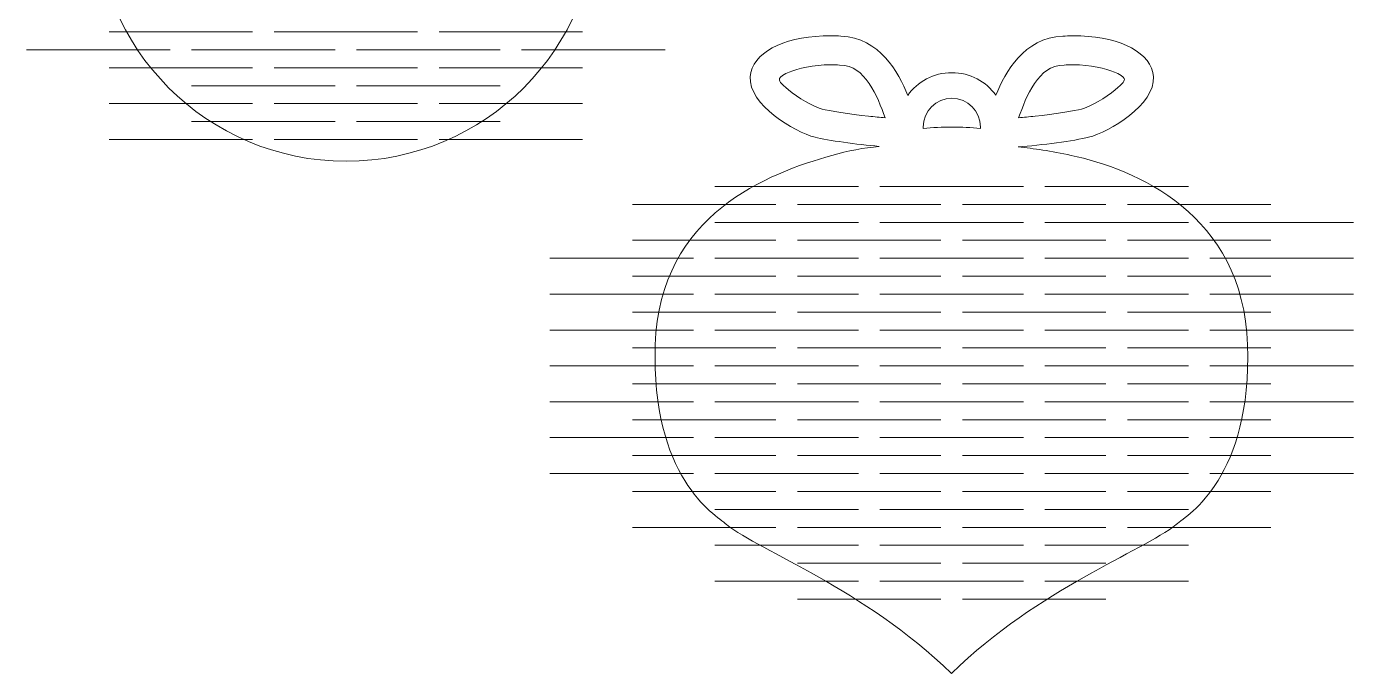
# Model space of a CAD drawing. Header units: centimetres. Extents: x -10.1 to 10.1, y -13.4 to 13.4.
# Drawn here: x -10.14 to 8.35, y -13.4 to -4.38 of the extents above; entities that cross this region are included whole.
import ezdxf

# ---------------------------------------------------------------- set-up
doc = ezdxf.new("R2010")
doc.units = ezdxf.units.CM
doc.header["$MEASUREMENT"] = 0
doc.layers.add('layer 1', color=7, linetype='Continuous')

msp = doc.modelspace()

# ---------------------------------------------------------------- linework, layer by layer
at = {"layer": 'layer 1', "color": 1, "lineweight": 15}
for points, knots in [([(-7.35955, 2.01277), (-7.40117, 2.01302), (-7.4418, 2.01178), (-7.48206, 2.01013), (-7.48206, 2.01013), (-8.04636, 1.98698), (-8.47135, 1.77807), (-8.49629, 1.44127), (-8.49629, 1.44127), (-8.5248, 1.05639), (-7.87823, 0.67028), (-7.59327, 0.59902), (-7.59327, 0.59902), (-7.46385, 0.56663), (-7.2143, 0.52835), (-6.96969, 0.49939), (-6.96969, 0.49939), (-8.2678, -0.01253), (-9.18683, -1.27854), (-9.18683, -2.75855), (-9.18683, -2.75855), (-9.18683, -4.69152), (-7.61943, -6.2581), (-5.68646, -6.2581), (-5.68646, -6.2581), (-3.75348, -6.2581), (-2.18694, -4.69152), (-2.18694, -2.75855), (-2.18694, -2.75855), (-2.18694, -1.27854), (-3.10515, -0.01253), (-4.40323, 0.49939), (-4.40323, 0.49939), (-4.15837, 0.52835), (-3.90909, 0.56663), (-3.7797, 0.59902), (-3.7797, 0.59902), (-3.49458, 0.67028), (-2.84797, 1.05639), (-2.87651, 1.44127), (-2.87651, 1.44127), (-2.90145, 1.77807), (-3.32645, 1.98698), (-3.89075, 2.01013), (-3.89075, 2.01013), (-3.97136, 2.01344), (-4.05486, 2.01291), (-4.14045, 2.00836), (-4.14045, 2.00836), (-4.68559, 1.97996), (-4.94083, 1.51006), (-5.07174, 1.18374), (-5.07174, 1.18374), (-5.20912, 1.37474), (-5.4332, 1.4986), (-5.68646, 1.4986), (-5.68646, 1.4986), (-5.94018, 1.4986), (-6.16465, 1.37431), (-6.30206, 1.1829), (-6.30206, 1.1829), (-6.43297, 1.50922), (-6.68679, 1.97996), (-7.23251, 2.00836), (-7.23251, 2.00836), (-7.27523, 2.01055), (-7.31781, 2.01249), (-7.35955, 2.01277)], [0, 0, 0, 0, 0.05555556, 0.05555556, 0.05555556, 0.05555556, 0.11111111, 0.11111111, 0.11111111, 0.11111111, 0.16666667, 0.16666667, 0.16666667, 0.16666667, 0.22222222, 0.22222222, 0.22222222, 0.22222222, 0.27777778, 0.27777778, 0.27777778, 0.27777778, 0.33333333, 0.33333333, 0.33333333, 0.33333333, 0.38888889, 0.38888889, 0.38888889, 0.38888889, 0.44444444, 0.44444444, 0.44444444, 0.44444444, 0.5, 0.5, 0.5, 0.5, 0.55555556, 0.55555556, 0.55555556, 0.55555556, 0.61111111, 0.61111111, 0.61111111, 0.61111111, 0.66666667, 0.66666667, 0.66666667, 0.66666667, 0.72222222, 0.72222222, 0.72222222, 0.72222222, 0.77777778, 0.77777778, 0.77777778, 0.77777778, 0.83333333, 0.83333333, 0.83333333, 0.83333333, 0.88888889, 0.88888889, 0.88888889, 0.88888889, 1, 1, 1, 1]), ([(1.08176, -4.51005), (1.04013, -4.50977), (0.99949, -4.51101), (0.95913, -4.51266), (0.95913, -4.51266), (0.39479, -4.53581), (-0.03016, -4.74486), (-0.0551, -5.08152), (-0.0551, -5.08152), (-0.08364, -5.4664), (0.56293, -5.85251), (0.84804, -5.92378), (0.84804, -5.92378), (1.02651, -5.96844), (1.43193, -6.02287), (1.73965, -6.05085), (1.73965, -6.05085), (1.5325, -6.07261), (1.30761, -6.11008), (1.07996, -6.17608), (1.07996, -6.17608), (0.21167, -6.42758), (-1.3178, -6.97826), (-1.37887, -8.81655), (-1.37887, -8.81655), (-1.44004, -10.65498), (-0.55467, -11.18362), (-0.38583, -11.31867), (-0.38583, -11.31867), (0.09606, -11.70411), (1.5131, -12.19852), (2.74863, -13.39565), (2.74863, -13.39565), (3.98406, -12.19852), (5.4011, -11.70411), (5.88299, -11.31867), (5.88299, -11.31867), (6.05194, -11.18362), (6.9372, -10.65498), (6.87613, -8.81655), (6.87613, -8.81655), (6.81496, -6.97826), (5.30063, -6.36792), (4.41731, -6.17608), (4.41731, -6.17608), (4.13741, -6.11533), (3.8916, -6.07991), (3.68088, -6.05882), (3.68088, -6.05882), (3.99397, -6.03444), (4.46539, -5.97285), (4.6615, -5.92378), (4.6615, -5.92378), (4.94662, -5.85251), (5.59319, -5.4664), (5.56465, -5.08152), (5.56465, -5.08152), (5.53971, -4.74486), (5.11471, -4.53581), (4.55041, -4.51266), (4.55041, -4.51266), (4.4698, -4.50935), (4.3863, -4.51005), (4.30086, -4.51446), (4.30086, -4.51446), (3.75557, -4.54283), (3.50051, -5.01276), (3.36945, -5.33908), (3.36945, -5.33908), (3.23205, -5.14809), (3.008, -5.02419), (2.75484, -5.02419), (2.75484, -5.02419), (2.50113, -5.02419), (2.27651, -5.14848), (2.13914, -5.34003), (2.13914, -5.34003), (2.00837, -5.01371), (1.75437, -4.54283), (1.20869, -4.51446), (1.20869, -4.51446), (1.16597, -4.51224), (1.12339, -4.51034), (1.08176, -4.51005)], [0, 0, 0, 0, 0.04545455, 0.04545455, 0.04545455, 0.04545455, 0.09090909, 0.09090909, 0.09090909, 0.09090909, 0.13636364, 0.13636364, 0.13636364, 0.13636364, 0.18181818, 0.18181818, 0.18181818, 0.18181818, 0.22727273, 0.22727273, 0.22727273, 0.22727273, 0.27272727, 0.27272727, 0.27272727, 0.27272727, 0.31818182, 0.31818182, 0.31818182, 0.31818182, 0.36363636, 0.36363636, 0.36363636, 0.36363636, 0.40909091, 0.40909091, 0.40909091, 0.40909091, 0.45454545, 0.45454545, 0.45454545, 0.45454545, 0.5, 0.5, 0.5, 0.5, 0.54545455, 0.54545455, 0.54545455, 0.54545455, 0.59090909, 0.59090909, 0.59090909, 0.59090909, 0.63636364, 0.63636364, 0.63636364, 0.63636364, 0.68181818, 0.68181818, 0.68181818, 0.68181818, 0.72727273, 0.72727273, 0.72727273, 0.72727273, 0.77272727, 0.77272727, 0.77272727, 0.77272727, 0.81818182, 0.81818182, 0.81818182, 0.81818182, 0.86363636, 0.86363636, 0.86363636, 0.86363636, 0.90909091, 0.90909091, 0.90909091, 0.90909091, 1, 1, 1, 1]), ([(1.07915, -4.91395), (1.11443, -4.91409), (1.15066, -4.91561), (1.18759, -4.91755), (1.18759, -4.91755), (1.38836, -4.92799), (1.4913, -5.01841), (1.60211, -5.17687), (1.60211, -5.17687), (1.70424, -5.32296), (1.77063, -5.50443), (1.82439, -5.65133), (1.82439, -5.65133), (1.75024, -5.64515), (1.67929, -5.6399), (1.59233, -5.63012), (1.59233, -5.63012), (1.33477, -5.6013), (1.03699, -5.55502), (0.9459, -5.53226), (0.9459, -5.53226), (0.90015, -5.52083), (0.67635, -5.42011), (0.52959, -5.3038), (0.52959, -5.3038), (0.38294, -5.18749), (0.34742, -5.1496), (0.35059, -5.11775), (0.35059, -5.11775), (0.35098, -5.11168), (0.36008, -5.06952), (0.4414, -5.03481), (0.4414, -5.03481), (0.54889, -4.98891), (0.73932, -4.92637), (0.97593, -4.9167), (0.97593, -4.9167), (1.00955, -4.91532), (1.04387, -4.91395), (1.07915, -4.91395)], [0, 0, 0, 0, 0.09090909, 0.09090909, 0.09090909, 0.09090909, 0.18181818, 0.18181818, 0.18181818, 0.18181818, 0.27272727, 0.27272727, 0.27272727, 0.27272727, 0.36363636, 0.36363636, 0.36363636, 0.36363636, 0.45454545, 0.45454545, 0.45454545, 0.45454545, 0.54545455, 0.54545455, 0.54545455, 0.54545455, 0.63636364, 0.63636364, 0.63636364, 0.63636364, 0.72727273, 0.72727273, 0.72727273, 0.72727273, 0.81818182, 0.81818182, 0.81818182, 0.81818182, 1, 1, 1, 1]), ([(4.43054, -4.91395), (4.46582, -4.91395), (4.50014, -4.91532), (4.53362, -4.9167), (4.53362, -4.9167), (4.77023, -4.92637), (4.96066, -4.98891), (5.06815, -5.03481), (5.06815, -5.03481), (5.14946, -5.06952), (5.15856, -5.11168), (5.15895, -5.11775), (5.15895, -5.11775), (5.16213, -5.1496), (5.12657, -5.18749), (4.97995, -5.3038), (4.97995, -5.3038), (4.8332, -5.42011), (4.6094, -5.52083), (4.56364, -5.53226), (4.56364, -5.53226), (4.47255, -5.55502), (4.17491, -5.6013), (3.91721, -5.63012), (3.91721, -5.63012), (3.83025, -5.6399), (3.75931, -5.64515), (3.68529, -5.65133), (3.68529, -5.65133), (3.73888, -5.50443), (3.80531, -5.32296), (3.90744, -5.17687), (3.90744, -5.17687), (4.01821, -5.01827), (4.12115, -4.92799), (4.32195, -4.91755), (4.32195, -4.91755), (4.35889, -4.91561), (4.39526, -4.91409), (4.43054, -4.91395)], [0, 0, 0, 0, 0.09090909, 0.09090909, 0.09090909, 0.09090909, 0.18181818, 0.18181818, 0.18181818, 0.18181818, 0.27272727, 0.27272727, 0.27272727, 0.27272727, 0.36363636, 0.36363636, 0.36363636, 0.36363636, 0.45454545, 0.45454545, 0.45454545, 0.45454545, 0.54545455, 0.54545455, 0.54545455, 0.54545455, 0.63636364, 0.63636364, 0.63636364, 0.63636364, 0.72727273, 0.72727273, 0.72727273, 0.72727273, 0.81818182, 0.81818182, 0.81818182, 0.81818182, 1, 1, 1, 1]), ([(2.75484, -5.38138), (2.97561, -5.38138), (3.15433, -5.5601), (3.15433, -5.78101), (3.15433, -5.78101), (3.15433, -5.78873), (3.15391, -5.79618), (3.15338, -5.8039), (3.15338, -5.8039), (3.0226, -5.78901), (2.8896, -5.78101), (2.75484, -5.78101), (2.75484, -5.78101), (2.62008, -5.78101), (2.48694, -5.78901), (2.35617, -5.8039), (2.35617, -5.8039), (2.35575, -5.79618), (2.35437, -5.78873), (2.35437, -5.78101), (2.35437, -5.78101), (2.35437, -5.5601), (2.53393, -5.38138), (2.75484, -5.38138)], [0, 0, 0, 0, 0.14285714, 0.14285714, 0.14285714, 0.14285714, 0.28571429, 0.28571429, 0.28571429, 0.28571429, 0.42857143, 0.42857143, 0.42857143, 0.42857143, 0.57142857, 0.57142857, 0.57142857, 0.57142857, 0.71428571, 0.71428571, 0.71428571, 0.71428571, 1, 1, 1, 1])]:
    msp.add_open_spline(points, degree=3, knots=knots, dxfattribs=at)
at = {"layer": 'layer 1', "lineweight": 15}
for points in [[(-8.99251, -4.45576), (-8.99251, -4.45576), (-6.99244, -4.45576), (-6.99244, -4.45576)], [(-6.69244, -4.45576), (-6.69244, -4.45576), (-4.69251, -4.45576), (-4.69251, -4.45576)], [(-4.39251, -4.45576), (-4.39251, -4.45576), (-2.39254, -4.45576), (-2.39254, -4.45576)], [(-10.14236, -4.70574), (-10.14236, -4.70574), (-8.14254, -4.70574), (-8.14254, -4.70574)], [(-7.84257, -4.70574), (-7.84257, -4.70574), (-5.84246, -4.70574), (-5.84246, -4.70574)], [(-5.54246, -4.70574), (-5.54246, -4.70574), (-3.54252, -4.70574), (-3.54252, -4.70574)], [(-3.24252, -4.70574), (-3.24252, -4.70574), (-1.24259, -4.70574), (-1.24259, -4.70574)], [(-8.99251, -4.95572), (-8.99251, -4.95572), (-6.99244, -4.95572), (-6.99244, -4.95572)], [(-6.69244, -4.95572), (-6.69244, -4.95572), (-4.69251, -4.95572), (-4.69251, -4.95572)], [(-4.39251, -4.95572), (-4.39251, -4.95572), (-2.39254, -4.95572), (-2.39254, -4.95572)], [(-7.84257, -5.2057), (-7.84257, -5.2057), (-5.84246, -5.2057), (-5.84246, -5.2057)], [(-5.54246, -5.2057), (-5.54246, -5.2057), (-3.54252, -5.2057), (-3.54252, -5.2057)], [(-8.99251, -5.45564), (-8.99251, -5.45564), (-6.99244, -5.45564), (-6.99244, -5.45564)], [(-6.69244, -5.45564), (-6.69244, -5.45564), (-4.69251, -5.45564), (-4.69251, -5.45564)], [(-4.39251, -5.45564), (-4.39251, -5.45564), (-2.39254, -5.45564), (-2.39254, -5.45564)], [(-7.84257, -5.70576), (-7.84257, -5.70576), (-5.84246, -5.70576), (-5.84246, -5.70576)], [(-5.54246, -5.70576), (-5.54246, -5.70576), (-3.54252, -5.70576), (-3.54252, -5.70576)], [(-8.99251, -5.95574), (-8.99251, -5.95574), (-6.99244, -5.95574), (-6.99244, -5.95574)], [(-6.69244, -5.95574), (-6.69244, -5.95574), (-4.69251, -5.95574), (-4.69251, -5.95574)], [(-4.39251, -5.95574), (-4.39251, -5.95574), (-2.39254, -5.95574), (-2.39254, -5.95574)], [(-0.54751, -6.61003), (-0.54751, -6.61003), (1.45246, -6.61003), (1.45246, -6.61003)], [(1.75246, -6.61003), (1.75246, -6.61003), (3.75253, -6.61003), (3.75253, -6.61003)], [(4.05254, -6.61003), (4.05254, -6.61003), (6.05247, -6.61003), (6.05247, -6.61003)], [(-1.69746, -6.86001), (-1.69746, -6.86001), (0.30247, -6.86001), (0.30247, -6.86001)], [(0.60248, -6.86001), (0.60248, -6.86001), (2.60255, -6.86001), (2.60255, -6.86001)], [(2.90255, -6.86001), (2.90255, -6.86001), (4.90252, -6.86001), (4.90252, -6.86001)], [(5.20252, -6.86001), (5.20252, -6.86001), (7.20245, -6.86001), (7.20245, -6.86001)], [(-0.54751, -7.10999), (-0.54751, -7.10999), (1.45246, -7.10999), (1.45246, -7.10999)], [(1.75246, -7.10999), (1.75246, -7.10999), (3.75253, -7.10999), (3.75253, -7.10999)], [(4.05254, -7.10999), (4.05254, -7.10999), (6.05247, -7.10999), (6.05247, -7.10999)], [(6.35247, -7.10999), (6.35247, -7.10999), (8.35258, -7.10999), (8.35258, -7.10999)], [(-1.69746, -7.35997), (-1.69746, -7.35997), (0.30247, -7.35997), (0.30247, -7.35997)], [(0.60248, -7.35997), (0.60248, -7.35997), (2.60255, -7.35997), (2.60255, -7.35997)], [(2.90255, -7.35997), (2.90255, -7.35997), (4.90252, -7.35997), (4.90252, -7.35997)], [(5.20252, -7.35997), (5.20252, -7.35997), (7.20245, -7.35997), (7.20245, -7.35997)], [(-2.84744, -7.60995), (-2.84744, -7.60995), (-0.84748, -7.60995), (-0.84748, -7.60995)], [(-0.54751, -7.60995), (-0.54751, -7.60995), (1.45246, -7.60995), (1.45246, -7.60995)], [(1.75246, -7.60995), (1.75246, -7.60995), (3.75253, -7.60995), (3.75253, -7.60995)], [(4.05254, -7.60995), (4.05254, -7.60995), (6.05247, -7.60995), (6.05247, -7.60995)], [(6.35247, -7.60995), (6.35247, -7.60995), (8.35258, -7.60995), (8.35258, -7.60995)], [(-1.69746, -7.85993), (-1.69746, -7.85993), (0.30247, -7.85993), (0.30247, -7.85993)], [(0.60248, -7.85993), (0.60248, -7.85993), (2.60255, -7.85993), (2.60255, -7.85993)], [(2.90255, -7.85993), (2.90255, -7.85993), (4.90252, -7.85993), (4.90252, -7.85993)], [(5.20252, -7.85993), (5.20252, -7.85993), (7.20245, -7.85993), (7.20245, -7.85993)], [(-2.84744, -8.11005), (-2.84744, -8.11005), (-0.84748, -8.11005), (-0.84748, -8.11005)], [(-0.54751, -8.11005), (-0.54751, -8.11005), (1.45246, -8.11005), (1.45246, -8.11005)], [(1.75246, -8.11005), (1.75246, -8.11005), (3.75253, -8.11005), (3.75253, -8.11005)], [(4.05254, -8.11005), (4.05254, -8.11005), (6.05247, -8.11005), (6.05247, -8.11005)], [(6.35247, -8.11005), (6.35247, -8.11005), (8.35258, -8.11005), (8.35258, -8.11005)], [(-1.69746, -8.36002), (-1.69746, -8.36002), (0.30247, -8.36002), (0.30247, -8.36002)], [(0.60248, -8.36002), (0.60248, -8.36002), (2.60255, -8.36002), (2.60255, -8.36002)], [(2.90255, -8.36002), (2.90255, -8.36002), (4.90252, -8.36002), (4.90252, -8.36002)], [(5.20252, -8.36002), (5.20252, -8.36002), (7.20245, -8.36002), (7.20245, -8.36002)], [(-2.84744, -8.61), (-2.84744, -8.61), (-0.84748, -8.61), (-0.84748, -8.61)], [(-0.54751, -8.61), (-0.54751, -8.61), (1.45246, -8.61), (1.45246, -8.61)], [(1.75246, -8.61), (1.75246, -8.61), (3.75253, -8.61), (3.75253, -8.61)], [(4.05254, -8.61), (4.05254, -8.61), (6.05247, -8.61), (6.05247, -8.61)], [(6.35247, -8.61), (6.35247, -8.61), (8.35258, -8.61), (8.35258, -8.61)], [(-1.69746, -8.85995), (-1.69746, -8.85995), (0.30247, -8.85995), (0.30247, -8.85995)], [(0.60248, -8.85995), (0.60248, -8.85995), (2.60255, -8.85995), (2.60255, -8.85995)], [(2.90255, -8.85995), (2.90255, -8.85995), (4.90252, -8.85995), (4.90252, -8.85995)], [(5.20252, -8.85995), (5.20252, -8.85995), (7.20245, -8.85995), (7.20245, -8.85995)], [(-2.84744, -9.10992), (-2.84744, -9.10992), (-0.84748, -9.10992), (-0.84748, -9.10992)], [(-0.54751, -9.10992), (-0.54751, -9.10992), (1.45246, -9.10992), (1.45246, -9.10992)], [(1.75246, -9.10992), (1.75246, -9.10992), (3.75253, -9.10992), (3.75253, -9.10992)], [(4.05254, -9.10992), (4.05254, -9.10992), (6.05247, -9.10992), (6.05247, -9.10992)], [(6.35247, -9.10992), (6.35247, -9.10992), (8.35258, -9.10992), (8.35258, -9.10992)], [(-1.69746, -9.3599), (-1.69746, -9.3599), (0.30247, -9.3599), (0.30247, -9.3599)], [(0.60248, -9.3599), (0.60248, -9.3599), (2.60255, -9.3599), (2.60255, -9.3599)], [(2.90255, -9.3599), (2.90255, -9.3599), (4.90252, -9.3599), (4.90252, -9.3599)], [(5.20252, -9.3599), (5.20252, -9.3599), (7.20245, -9.3599), (7.20245, -9.3599)], [(-2.84744, -9.61002), (-2.84744, -9.61002), (-0.84748, -9.61002), (-0.84748, -9.61002)], [(-0.54751, -9.61002), (-0.54751, -9.61002), (1.45246, -9.61002), (1.45246, -9.61002)], [(1.75246, -9.61002), (1.75246, -9.61002), (3.75253, -9.61002), (3.75253, -9.61002)], [(4.05254, -9.61002), (4.05254, -9.61002), (6.05247, -9.61002), (6.05247, -9.61002)], [(6.35247, -9.61002), (6.35247, -9.61002), (8.35258, -9.61002), (8.35258, -9.61002)], [(-1.69746, -9.86), (-1.69746, -9.86), (0.30247, -9.86), (0.30247, -9.86)], [(0.60248, -9.86), (0.60248, -9.86), (2.60255, -9.86), (2.60255, -9.86)], [(2.90255, -9.86), (2.90255, -9.86), (4.90252, -9.86), (4.90252, -9.86)], [(5.20252, -9.86), (5.20252, -9.86), (7.20245, -9.86), (7.20245, -9.86)], [(-2.84744, -10.10998), (-2.84744, -10.10998), (-0.84748, -10.10998), (-0.84748, -10.10998)], [(-0.54751, -10.10998), (-0.54751, -10.10998), (1.45246, -10.10998), (1.45246, -10.10998)], [(1.75246, -10.10998), (1.75246, -10.10998), (3.75253, -10.10998), (3.75253, -10.10998)], [(4.05254, -10.10998), (4.05254, -10.10998), (6.05247, -10.10998), (6.05247, -10.10998)], [(6.35247, -10.10998), (6.35247, -10.10998), (8.35258, -10.10998), (8.35258, -10.10998)], [(-1.69746, -10.35996), (-1.69746, -10.35996), (0.30247, -10.35996), (0.30247, -10.35996)], [(0.60248, -10.35996), (0.60248, -10.35996), (2.60255, -10.35996), (2.60255, -10.35996)], [(2.90255, -10.35996), (2.90255, -10.35996), (4.90252, -10.35996), (4.90252, -10.35996)], [(5.20252, -10.35996), (5.20252, -10.35996), (7.20245, -10.35996), (7.20245, -10.35996)], [(-2.84744, -10.60993), (-2.84744, -10.60993), (-0.84748, -10.60993), (-0.84748, -10.60993)], [(-0.54751, -10.60993), (-0.54751, -10.60993), (1.45246, -10.60993), (1.45246, -10.60993)], [(1.75246, -10.60993), (1.75246, -10.60993), (3.75253, -10.60993), (3.75253, -10.60993)], [(4.05254, -10.60993), (4.05254, -10.60993), (6.05247, -10.60993), (6.05247, -10.60993)], [(6.35247, -10.60993), (6.35247, -10.60993), (8.35258, -10.60993), (8.35258, -10.60993)], [(-1.69746, -10.85991), (-1.69746, -10.85991), (0.30247, -10.85991), (0.30247, -10.85991)], [(0.60248, -10.85991), (0.60248, -10.85991), (2.60255, -10.85991), (2.60255, -10.85991)], [(2.90255, -10.85991), (2.90255, -10.85991), (4.90252, -10.85991), (4.90252, -10.85991)], [(5.20252, -10.85991), (5.20252, -10.85991), (7.20245, -10.85991), (7.20245, -10.85991)], [(-0.54751, -11.11004), (-0.54751, -11.11004), (1.45246, -11.11004), (1.45246, -11.11004)], [(1.75246, -11.11004), (1.75246, -11.11004), (3.75253, -11.11004), (3.75253, -11.11004)], [(4.05254, -11.11004), (4.05254, -11.11004), (6.05247, -11.11004), (6.05247, -11.11004)], [(-1.69746, -11.36001), (-1.69746, -11.36001), (0.30247, -11.36001), (0.30247, -11.36001)], [(0.60248, -11.36001), (0.60248, -11.36001), (2.60255, -11.36001), (2.60255, -11.36001)], [(2.90255, -11.36001), (2.90255, -11.36001), (4.90252, -11.36001), (4.90252, -11.36001)], [(5.20252, -11.36001), (5.20252, -11.36001), (7.20245, -11.36001), (7.20245, -11.36001)], [(-0.54751, -11.60999), (-0.54751, -11.60999), (1.45246, -11.60999), (1.45246, -11.60999)], [(1.75246, -11.60999), (1.75246, -11.60999), (3.75253, -11.60999), (3.75253, -11.60999)], [(4.05254, -11.60999), (4.05254, -11.60999), (6.05247, -11.60999), (6.05247, -11.60999)], [(0.60248, -11.85996), (0.60248, -11.85996), (2.60255, -11.85996), (2.60255, -11.85996)], [(2.90255, -11.85996), (2.90255, -11.85996), (4.90252, -11.85996), (4.90252, -11.85996)], [(-0.54751, -12.10991), (-0.54751, -12.10991), (1.45246, -12.10991), (1.45246, -12.10991)], [(1.75246, -12.10991), (1.75246, -12.10991), (3.75253, -12.10991), (3.75253, -12.10991)], [(4.05254, -12.10991), (4.05254, -12.10991), (6.05247, -12.10991), (6.05247, -12.10991)], [(0.60248, -12.36003), (0.60248, -12.36003), (2.60255, -12.36003), (2.60255, -12.36003)], [(2.90255, -12.36003), (2.90255, -12.36003), (4.90252, -12.36003), (4.90252, -12.36003)]]:
    msp.add_open_spline(points, degree=3, dxfattribs=at)

doc.saveas('drawing.dxf')
